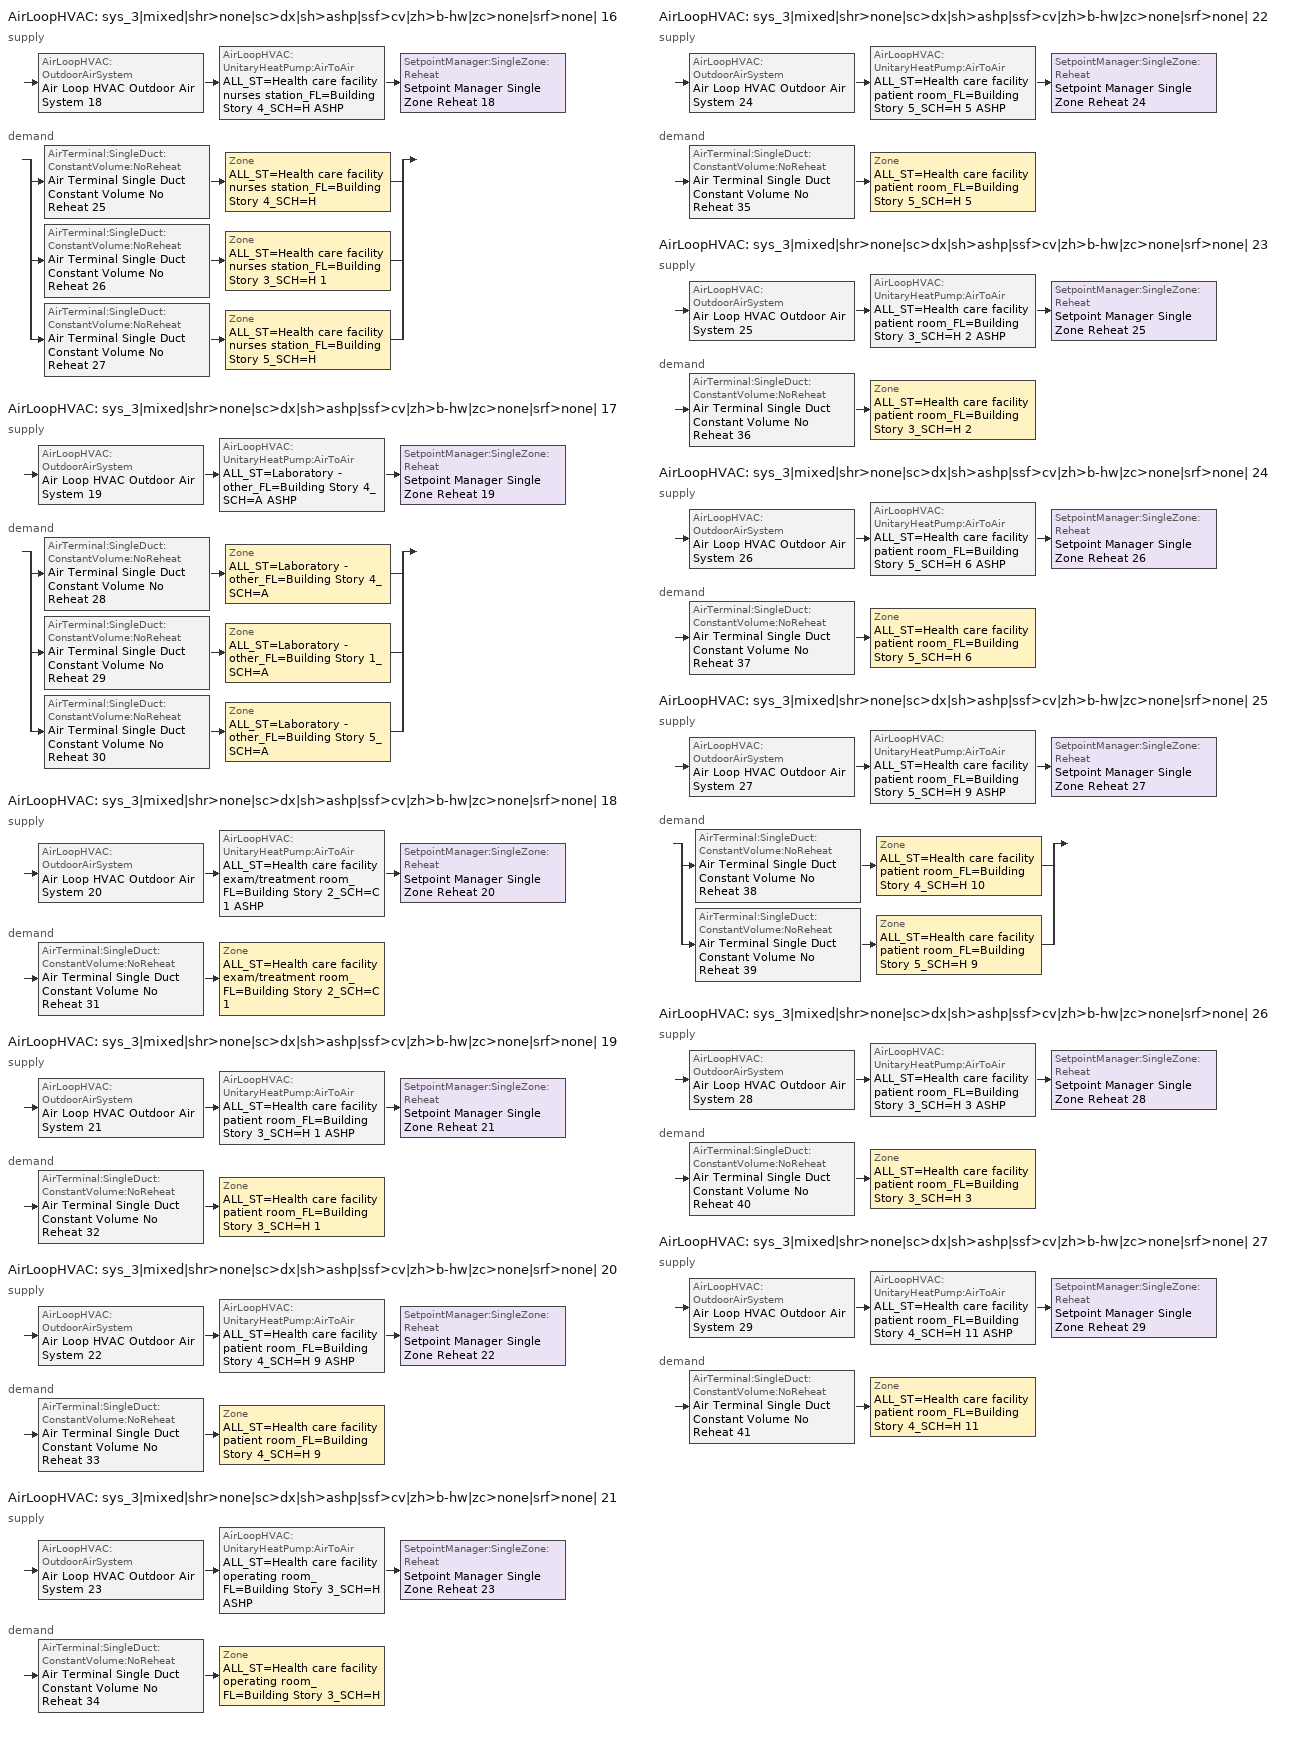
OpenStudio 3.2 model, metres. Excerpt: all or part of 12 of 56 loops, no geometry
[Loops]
AirLoopHVAC 'sys_3|mixed|shr>none|sc>dx|sh>ashp|ssf>cv|zh>b-hw|zc>none|srf>none| 16'
 supply: AirLoopHVAC:OutdoorAirSystem 'Air Loop HVAC Outdoor Air System 18' > AirLoopHVAC:UnitaryHeatPump:AirToAir 'ALL_ST=Health care facility nurses station_FL=Building Story 4_SCH=H ASHP' > SetpointManager:SingleZone:Reheat 'Setpoint Manager Single Zone Reheat 18'
 demand: split
  | AirTerminal:SingleDuct:ConstantVolume:NoReheat 'Air Terminal Single Duct Constant Volume No Reheat 25' > Zone 'ALL_ST=Health care facility nurses station_FL=Building Story 4_SCH=H'
  | AirTerminal:SingleDuct:ConstantVolume:NoReheat 'Air Terminal Single Duct Constant Volume No Reheat 26' > Zone 'ALL_ST=Health care facility nurses station_FL=Building Story 3_SCH=H 1'
  | AirTerminal:SingleDuct:ConstantVolume:NoReheat 'Air Terminal Single Duct Constant Volume No Reheat 27' > Zone 'ALL_ST=Health care facility nurses station_FL=Building Story 5_SCH=H'
AirLoopHVAC 'sys_3|mixed|shr>none|sc>dx|sh>ashp|ssf>cv|zh>b-hw|zc>none|srf>none| 17'
 supply: AirLoopHVAC:OutdoorAirSystem 'Air Loop HVAC Outdoor Air System 19' > AirLoopHVAC:UnitaryHeatPump:AirToAir 'ALL_ST=Laboratory - other_FL=Building Story 4_SCH=A ASHP' > SetpointManager:SingleZone:Reheat 'Setpoint Manager Single Zone Reheat 19'
 demand: split
  | AirTerminal:SingleDuct:ConstantVolume:NoReheat 'Air Terminal Single Duct Constant Volume No Reheat 28' > Zone 'ALL_ST=Laboratory - other_FL=Building Story 4_SCH=A'
  | AirTerminal:SingleDuct:ConstantVolume:NoReheat 'Air Terminal Single Duct Constant Volume No Reheat 29' > Zone 'ALL_ST=Laboratory - other_FL=Building Story 1_SCH=A'
  | AirTerminal:SingleDuct:ConstantVolume:NoReheat 'Air Terminal Single Duct Constant Volume No Reheat 30' > Zone 'ALL_ST=Laboratory - other_FL=Building Story 5_SCH=A'
AirLoopHVAC 'sys_3|mixed|shr>none|sc>dx|sh>ashp|ssf>cv|zh>b-hw|zc>none|srf>none| 18'
 supply: AirLoopHVAC:OutdoorAirSystem 'Air Loop HVAC Outdoor Air System 20' > AirLoopHVAC:UnitaryHeatPump:AirToAir 'ALL_ST=Health care facility exam/treatment room_FL=Building Story 2_SCH=C 1 ASHP' > SetpointManager:SingleZone:Reheat 'Setpoint Manager Single Zone Reheat 20'
 demand: AirTerminal:SingleDuct:ConstantVolume:NoReheat 'Air Terminal Single Duct Constant Volume No Reheat 31' > Zone 'ALL_ST=Health care facility exam/treatment room_FL=Building Story 2_SCH=C 1'
AirLoopHVAC 'sys_3|mixed|shr>none|sc>dx|sh>ashp|ssf>cv|zh>b-hw|zc>none|srf>none| 19'
 supply: AirLoopHVAC:OutdoorAirSystem 'Air Loop HVAC Outdoor Air System 21' > AirLoopHVAC:UnitaryHeatPump:AirToAir 'ALL_ST=Health care facility patient room_FL=Building Story 3_SCH=H 1 ASHP' > SetpointManager:SingleZone:Reheat 'Setpoint Manager Single Zone Reheat 21'
 demand: AirTerminal:SingleDuct:ConstantVolume:NoReheat 'Air Terminal Single Duct Constant Volume No Reheat 32' > Zone 'ALL_ST=Health care facility patient room_FL=Building Story 3_SCH=H 1'
AirLoopHVAC 'sys_3|mixed|shr>none|sc>dx|sh>ashp|ssf>cv|zh>b-hw|zc>none|srf>none| 20'
 supply: AirLoopHVAC:OutdoorAirSystem 'Air Loop HVAC Outdoor Air System 22' > AirLoopHVAC:UnitaryHeatPump:AirToAir 'ALL_ST=Health care facility patient room_FL=Building Story 4_SCH=H 9 ASHP' > SetpointManager:SingleZone:Reheat 'Setpoint Manager Single Zone Reheat 22'
 demand: AirTerminal:SingleDuct:ConstantVolume:NoReheat 'Air Terminal Single Duct Constant Volume No Reheat 33' > Zone 'ALL_ST=Health care facility patient room_FL=Building Story 4_SCH=H 9'
AirLoopHVAC 'sys_3|mixed|shr>none|sc>dx|sh>ashp|ssf>cv|zh>b-hw|zc>none|srf>none| 21'
 supply: AirLoopHVAC:OutdoorAirSystem 'Air Loop HVAC Outdoor Air System 23' > AirLoopHVAC:UnitaryHeatPump:AirToAir 'ALL_ST=Health care facility operating room_FL=Building Story 3_SCH=H ASHP' > SetpointManager:SingleZone:Reheat 'Setpoint Manager Single Zone Reheat 23'
 demand: AirTerminal:SingleDuct:ConstantVolume:NoReheat 'Air Terminal Single Duct Constant Volume No Reheat 34' > Zone 'ALL_ST=Health care facility operating room_FL=Building Story 3_SCH=H'
AirLoopHVAC 'sys_3|mixed|shr>none|sc>dx|sh>ashp|ssf>cv|zh>b-hw|zc>none|srf>none| 22'
 supply: AirLoopHVAC:OutdoorAirSystem 'Air Loop HVAC Outdoor Air System 24' > AirLoopHVAC:UnitaryHeatPump:AirToAir 'ALL_ST=Health care facility patient room_FL=Building Story 5_SCH=H 5 ASHP' > SetpointManager:SingleZone:Reheat 'Setpoint Manager Single Zone Reheat 24'
 demand: AirTerminal:SingleDuct:ConstantVolume:NoReheat 'Air Terminal Single Duct Constant Volume No Reheat 35' > Zone 'ALL_ST=Health care facility patient room_FL=Building Story 5_SCH=H 5'
AirLoopHVAC 'sys_3|mixed|shr>none|sc>dx|sh>ashp|ssf>cv|zh>b-hw|zc>none|srf>none| 23'
 supply: AirLoopHVAC:OutdoorAirSystem 'Air Loop HVAC Outdoor Air System 25' > AirLoopHVAC:UnitaryHeatPump:AirToAir 'ALL_ST=Health care facility patient room_FL=Building Story 3_SCH=H 2 ASHP' > SetpointManager:SingleZone:Reheat 'Setpoint Manager Single Zone Reheat 25'
 demand: AirTerminal:SingleDuct:ConstantVolume:NoReheat 'Air Terminal Single Duct Constant Volume No Reheat 36' > Zone 'ALL_ST=Health care facility patient room_FL=Building Story 3_SCH=H 2'
AirLoopHVAC 'sys_3|mixed|shr>none|sc>dx|sh>ashp|ssf>cv|zh>b-hw|zc>none|srf>none| 24'
 supply: AirLoopHVAC:OutdoorAirSystem 'Air Loop HVAC Outdoor Air System 26' > AirLoopHVAC:UnitaryHeatPump:AirToAir 'ALL_ST=Health care facility patient room_FL=Building Story 5_SCH=H 6 ASHP' > SetpointManager:SingleZone:Reheat 'Setpoint Manager Single Zone Reheat 26'
 demand: AirTerminal:SingleDuct:ConstantVolume:NoReheat 'Air Terminal Single Duct Constant Volume No Reheat 37' > Zone 'ALL_ST=Health care facility patient room_FL=Building Story 5_SCH=H 6'
AirLoopHVAC 'sys_3|mixed|shr>none|sc>dx|sh>ashp|ssf>cv|zh>b-hw|zc>none|srf>none| 25'
 supply: AirLoopHVAC:OutdoorAirSystem 'Air Loop HVAC Outdoor Air System 27' > AirLoopHVAC:UnitaryHeatPump:AirToAir 'ALL_ST=Health care facility patient room_FL=Building Story 5_SCH=H 9 ASHP' > SetpointManager:SingleZone:Reheat 'Setpoint Manager Single Zone Reheat 27'
 demand: split
  | AirTerminal:SingleDuct:ConstantVolume:NoReheat 'Air Terminal Single Duct Constant Volume No Reheat 38' > Zone 'ALL_ST=Health care facility patient room_FL=Building Story 4_SCH=H 10'
  | AirTerminal:SingleDuct:ConstantVolume:NoReheat 'Air Terminal Single Duct Constant Volume No Reheat 39' > Zone 'ALL_ST=Health care facility patient room_FL=Building Story 5_SCH=H 9'
AirLoopHVAC 'sys_3|mixed|shr>none|sc>dx|sh>ashp|ssf>cv|zh>b-hw|zc>none|srf>none| 26'
 supply: AirLoopHVAC:OutdoorAirSystem 'Air Loop HVAC Outdoor Air System 28' > AirLoopHVAC:UnitaryHeatPump:AirToAir 'ALL_ST=Health care facility patient room_FL=Building Story 3_SCH=H 3 ASHP' > SetpointManager:SingleZone:Reheat 'Setpoint Manager Single Zone Reheat 28'
 demand: AirTerminal:SingleDuct:ConstantVolume:NoReheat 'Air Terminal Single Duct Constant Volume No Reheat 40' > Zone 'ALL_ST=Health care facility patient room_FL=Building Story 3_SCH=H 3'
AirLoopHVAC 'sys_3|mixed|shr>none|sc>dx|sh>ashp|ssf>cv|zh>b-hw|zc>none|srf>none| 27'
 supply: AirLoopHVAC:OutdoorAirSystem 'Air Loop HVAC Outdoor Air System 29' > AirLoopHVAC:UnitaryHeatPump:AirToAir 'ALL_ST=Health care facility patient room_FL=Building Story 4_SCH=H 11 ASHP' > SetpointManager:SingleZone:Reheat 'Setpoint Manager Single Zone Reheat 29'
 demand: AirTerminal:SingleDuct:ConstantVolume:NoReheat 'Air Terminal Single Duct Constant Volume No Reheat 41' > Zone 'ALL_ST=Health care facility patient room_FL=Building Story 4_SCH=H 11'
[Sizing:Zone] Zone Cooling Design Supply Air Temperature Input Method=TemperatureDifference; Zone Cooling Design Supply Air Temperature {C}=14; Zone Cooling Design Supply Air Temperature Difference {deltaC}=11; Zone Heating Design Supply Air Temperature Input Method=TemperatureDifference; Zone Heating Design Supply Air Temperature {C}=40; Zone Heating Design Supply Air Temperature Difference {deltaC}=21; Zone Cooling Design Supply Air Humidity Ratio {kg-H2O/kg-air}=0.0085; Zone Heating Design Supply Air Humidity Ratio {kg-H2O/kg-air}=0.008; Zone Heating Sizing Factor=1.3; Zone Cooling Sizing Factor=1; Cooling Design Air Flow Method=DesignDay; Heating Design Air Flow Method=DesignDay; Account for Dedicated Outdoor Air System=No; Dedicated Outdoor Air System Control Strategy=NeutralSupplyAir; Dedicated Outdoor Air Low Setpoint Temperature for Design {C}=autosize; Dedicated Outdoor Air High Setpoint Temperature for Design {C}=autosize
ALL_ST=Health care facility nurses station_FL=Building Story 4_SCH=H; ALL_ST=Laboratory - other_FL=Building Story 4_SCH=A; ALL_ST=Health care facility exam/treatment room_FL=Building Story 2_SCH=C 1; ALL_ST=Health care facility patient room_FL=Building Story 3_SCH=H 1; ALL_ST=Health care facility patient room_FL=Building Story 4_SCH=H 9; ALL_ST=Health care facility operating room_FL=Building Story 3_SCH=H; ALL_ST=Health care facility patient room_FL=Building Story 5_SCH=H 5; ALL_ST=Health care facility patient room_FL=Building Story 3_SCH=H 2; ALL_ST=Health care facility patient room_FL=Building Story 5_SCH=H 6; ALL_ST=Health care facility patient room_FL=Building Story 4_SCH=H 10; ALL_ST=Health care facility patient room_FL=Building Story 3_SCH=H 3; ALL_ST=Health care facility patient room_FL=Building Story 4_SCH=H 11; ALL_ST=Laboratory - other_FL=Building Story 1_SCH=A; ALL_ST=Laboratory - other_FL=Building Story 5_SCH=A; ALL_ST=Health care facility nurses station_FL=Building Story 3_SCH=H 1; ALL_ST=Health care facility nurses station_FL=Building Story 5_SCH=H; ALL_ST=Health care facility patient room_FL=Building Story 5_SCH=H 9
[Zone equipment]
ALL_ST=Health care facility nurses station_FL=Building Story 4_SCH=H: Zone HVAC Baseboard Convective Water 25, Air Terminal Single Duct Constant Volume No Reheat 25
ALL_ST=Laboratory - other_FL=Building Story 4_SCH=A: Zone HVAC Baseboard Convective Water 28, Air Terminal Single Duct Constant Volume No Reheat 28
ALL_ST=Health care facility exam/treatment room_FL=Building Story 2_SCH=C 1: Zone HVAC Baseboard Convective Water 31, Air Terminal Single Duct Constant Volume No Reheat 31
ALL_ST=Health care facility patient room_FL=Building Story 3_SCH=H 1: Zone HVAC Baseboard Convective Water 32, Air Terminal Single Duct Constant Volume No Reheat 32
ALL_ST=Health care facility patient room_FL=Building Story 4_SCH=H 9: Zone HVAC Baseboard Convective Water 33, Air Terminal Single Duct Constant Volume No Reheat 33
ALL_ST=Health care facility operating room_FL=Building Story 3_SCH=H: Zone HVAC Baseboard Convective Water 34, Air Terminal Single Duct Constant Volume No Reheat 34
ALL_ST=Health care facility patient room_FL=Building Story 5_SCH=H 5: Zone HVAC Baseboard Convective Water 35, Air Terminal Single Duct Constant Volume No Reheat 35
ALL_ST=Health care facility patient room_FL=Building Story 3_SCH=H 2: Zone HVAC Baseboard Convective Water 36, Air Terminal Single Duct Constant Volume No Reheat 36
ALL_ST=Health care facility patient room_FL=Building Story 5_SCH=H 6: Zone HVAC Baseboard Convective Water 37, Air Terminal Single Duct Constant Volume No Reheat 37
ALL_ST=Health care facility patient room_FL=Building Story 4_SCH=H 10: Zone HVAC Baseboard Convective Water 38, Air Terminal Single Duct Constant Volume No Reheat 38
ALL_ST=Health care facility patient room_FL=Building Story 3_SCH=H 3: Zone HVAC Baseboard Convective Water 40, Air Terminal Single Duct Constant Volume No Reheat 40
ALL_ST=Health care facility patient room_FL=Building Story 4_SCH=H 11: Zone HVAC Baseboard Convective Water 41, Air Terminal Single Duct Constant Volume No Reheat 41
ALL_ST=Laboratory - other_FL=Building Story 1_SCH=A: Zone HVAC Baseboard Convective Water 29, Air Terminal Single Duct Constant Volume No Reheat 29
ALL_ST=Laboratory - other_FL=Building Story 5_SCH=A: Zone HVAC Baseboard Convective Water 30, Air Terminal Single Duct Constant Volume No Reheat 30
ALL_ST=Health care facility nurses station_FL=Building Story 3_SCH=H 1: Zone HVAC Baseboard Convective Water 26, Air Terminal Single Duct Constant Volume No Reheat 26
ALL_ST=Health care facility nurses station_FL=Building Story 5_SCH=H: Zone HVAC Baseboard Convective Water 27, Air Terminal Single Duct Constant Volume No Reheat 27
ALL_ST=Health care facility patient room_FL=Building Story 5_SCH=H 9: Zone HVAC Baseboard Convective Water 39, Air Terminal Single Duct Constant Volume No Reheat 39
[AirLoopHVAC] Design Supply Air Flow Rate {m3/s}=autosize; Design Return Air Flow Fraction of Supply Air Flow=1
Name | Availability Schedule
sys_3|mixed|shr>none|sc>dx|sh>ashp|ssf>cv|zh>b-hw|zc>none|srf>none| 16 | sys_3|mixed|shr>none|sc>dx|sh>ashp|ssf>cv|zh>b-hw|zc>none|srf>none| 16 Occ Sch
sys_3|mixed|shr>none|sc>dx|sh>ashp|ssf>cv|zh>b-hw|zc>none|srf>none| 17 | sys_3|mixed|shr>none|sc>dx|sh>ashp|ssf>cv|zh>b-hw|zc>none|srf>none| 17 Occ Sch
sys_3|mixed|shr>none|sc>dx|sh>ashp|ssf>cv|zh>b-hw|zc>none|srf>none| 18 | sys_3|mixed|shr>none|sc>dx|sh>ashp|ssf>cv|zh>b-hw|zc>none|srf>none| 18 Occ Sch
sys_3|mixed|shr>none|sc>dx|sh>ashp|ssf>cv|zh>b-hw|zc>none|srf>none| 19 | sys_3|mixed|shr>none|sc>dx|sh>ashp|ssf>cv|zh>b-hw|zc>none|srf>none| 19 Occ Sch
sys_3|mixed|shr>none|sc>dx|sh>ashp|ssf>cv|zh>b-hw|zc>none|srf>none| 20 | sys_3|mixed|shr>none|sc>dx|sh>ashp|ssf>cv|zh>b-hw|zc>none|srf>none| 20 Occ Sch
sys_3|mixed|shr>none|sc>dx|sh>ashp|ssf>cv|zh>b-hw|zc>none|srf>none| 21 | sys_3|mixed|shr>none|sc>dx|sh>ashp|ssf>cv|zh>b-hw|zc>none|srf>none| 21 Occ Sch
sys_3|mixed|shr>none|sc>dx|sh>ashp|ssf>cv|zh>b-hw|zc>none|srf>none| 22 | sys_3|mixed|shr>none|sc>dx|sh>ashp|ssf>cv|zh>b-hw|zc>none|srf>none| 22 Occ Sch
sys_3|mixed|shr>none|sc>dx|sh>ashp|ssf>cv|zh>b-hw|zc>none|srf>none| 23 | sys_3|mixed|shr>none|sc>dx|sh>ashp|ssf>cv|zh>b-hw|zc>none|srf>none| 23 Occ Sch
sys_3|mixed|shr>none|sc>dx|sh>ashp|ssf>cv|zh>b-hw|zc>none|srf>none| 24 | sys_3|mixed|shr>none|sc>dx|sh>ashp|ssf>cv|zh>b-hw|zc>none|srf>none| 24 Occ Sch
sys_3|mixed|shr>none|sc>dx|sh>ashp|ssf>cv|zh>b-hw|zc>none|srf>none| 25 | sys_3|mixed|shr>none|sc>dx|sh>ashp|ssf>cv|zh>b-hw|zc>none|srf>none| 25 Occ Sch
sys_3|mixed|shr>none|sc>dx|sh>ashp|ssf>cv|zh>b-hw|zc>none|srf>none| 26 | sys_3|mixed|shr>none|sc>dx|sh>ashp|ssf>cv|zh>b-hw|zc>none|srf>none| 26 Occ Sch
sys_3|mixed|shr>none|sc>dx|sh>ashp|ssf>cv|zh>b-hw|zc>none|srf>none| 27 | sys_3|mixed|shr>none|sc>dx|sh>ashp|ssf>cv|zh>b-hw|zc>none|srf>none| 27 Occ Sch
[Sizing:System] Type of Load to Size On=Sensible; Design Outdoor Air Flow Rate {m3/s}=Autosize; Central Heating Maximum System Air Flow Ratio=1; Preheat Design Temperature {C}=7; Preheat Design Humidity Ratio {kg-H2O/kg-Air}=0.008; Precool Design Temperature {C}=13; Precool Design Humidity Ratio {kg-H2O/kg-Air}=0.008; Central Cooling Design Supply Air Temperature {C}=13; Central Heating Design Supply Air Temperature {C}=43; Sizing Option=NonCoincident; 100% Outdoor Air in Cooling=No; 100% Outdoor Air in Heating=No; Central Cooling Design Supply Air Humidity Ratio {kg-H2O/kg-Air}=0.0085; Central Heating Design Supply Air Humidity Ratio {kg-H2O/kg-Air}=0.008; Cooling Design Air Flow Method=DesignDay; Cooling Design Air Flow Rate {m3/s}=0; Heating Design Air Flow Method=DesignDay; Heating Design Air Flow Rate {m3/s}=0; System Outdoor Air Method=ZoneSum; Zone Maximum Outdoor Air Fraction=1; Cooling Supply Air Flow Rate Per Floor Area {m3/s-m2}=0.00996765; Cooling Fraction of Autosized Cooling Supply Air Flow Rate=1; Cooling Supply Air Flow Rate Per Unit Cooling Capacity {m3/s-W}=3.94755e-05; Heating Supply Air Flow Rate Per Floor Area {m3/s-m2}=0.00996765; Heating Fraction of Autosized Heating Supply Air Flow Rate=1; Heating Fraction of Autosized Cooling Supply Air Flow Rate=1; Heating Supply Air Flow Rate Per Unit Heating Capacity {m3/s-W}=3.15882e-05; Cooling Design Capacity Method=CoolingDesignCapacity; Cooling Design Capacity {W}=autosize; Cooling Design Capacity Per Floor Area {W/m2}=234.7; Fraction of Autosized Cooling Design Capacity=1; Heating Design Capacity Method=HeatingDesignCapacity; Heating Design Capacity {W}=autosize; Heating Design Capacity Per Floor Area {W/m2}=157; Fraction of Autosized Heating Design Capacity=1; Central Cooling Capacity Control Method=OnOff
sys_3|mixed|shr>none|sc>dx|sh>ashp|ssf>cv|zh>b-hw|zc>none|srf>none| 16; sys_3|mixed|shr>none|sc>dx|sh>ashp|ssf>cv|zh>b-hw|zc>none|srf>none| 17; sys_3|mixed|shr>none|sc>dx|sh>ashp|ssf>cv|zh>b-hw|zc>none|srf>none| 18; sys_3|mixed|shr>none|sc>dx|sh>ashp|ssf>cv|zh>b-hw|zc>none|srf>none| 19; sys_3|mixed|shr>none|sc>dx|sh>ashp|ssf>cv|zh>b-hw|zc>none|srf>none| 20; sys_3|mixed|shr>none|sc>dx|sh>ashp|ssf>cv|zh>b-hw|zc>none|srf>none| 21; sys_3|mixed|shr>none|sc>dx|sh>ashp|ssf>cv|zh>b-hw|zc>none|srf>none| 22; sys_3|mixed|shr>none|sc>dx|sh>ashp|ssf>cv|zh>b-hw|zc>none|srf>none| 23; sys_3|mixed|shr>none|sc>dx|sh>ashp|ssf>cv|zh>b-hw|zc>none|srf>none| 24; sys_3|mixed|shr>none|sc>dx|sh>ashp|ssf>cv|zh>b-hw|zc>none|srf>none| 25; sys_3|mixed|shr>none|sc>dx|sh>ashp|ssf>cv|zh>b-hw|zc>none|srf>none| 26; sys_3|mixed|shr>none|sc>dx|sh>ashp|ssf>cv|zh>b-hw|zc>none|srf>none| 27
[Fan:OnOff] Availability Schedule=Always On Discrete; Fan Total Efficiency=0.39975; Maximum Flow Rate {m3/s}=autosize; Motor Efficiency=0.615; Motor In Airstream Fraction=1
Name | Pressure Rise {Pa} | Fan Power Ratio Function of Speed Ratio Curve | Fan Efficiency Ratio Function of Speed Ratio Curve
Fan On Off 18 | 1018.77 | Fan On Off Power Curve 17 | Fan On Off Efficiency Curve 17
Fan On Off 19 | 1018.77 | Fan On Off Power Curve 18 | Fan On Off Efficiency Curve 18
Fan On Off 20 | 622.722 | Fan On Off Power Curve 19 | Fan On Off Efficiency Curve 19
Fan On Off 21 | 622.722 | Fan On Off Power Curve 20 | Fan On Off Efficiency Curve 20
Fan On Off 22 | 622.722 | Fan On Off Power Curve 21 | Fan On Off Efficiency Curve 21
Fan On Off 23 | 622.722 | Fan On Off Power Curve 22 | Fan On Off Efficiency Curve 22
Fan On Off 24 | 622.722 | Fan On Off Power Curve 23 | Fan On Off Efficiency Curve 23
Fan On Off 25 | 622.722 | Fan On Off Power Curve 24 | Fan On Off Efficiency Curve 24
Fan On Off 26 | 622.722 | Fan On Off Power Curve 25 | Fan On Off Efficiency Curve 25
Fan On Off 27 | 622.722 | Fan On Off Power Curve 26 | Fan On Off Efficiency Curve 26
Fan On Off 28 | 622.722 | Fan On Off Power Curve 27 | Fan On Off Efficiency Curve 27
Fan On Off 29 | 622.722 | Fan On Off Power Curve 28 | Fan On Off Efficiency Curve 28
[Coil:Cooling:DX:SingleSpeed] Availability Schedule=Always On Discrete; Rated Total Cooling Capacity {W}=autosize; Rated Sensible Heat Ratio=autosize; Rated Air Flow Rate {m3/s}=autosize; Rated Evaporator Fan Power Per Volume Flow Rate {W/(m3/s)}=773.3; Total Cooling Capacity Function of Temperature Curve=DXCOOL-NECB2011-REF-CAPFT; Total Cooling Capacity Function of Flow Fraction Curve=DXCOOL-NECB2011-REF-CAPFFLOW; Energy Input Ratio Function of Temperature Curve=DXCOOL-NECB2011-REF-COOLEIRFT; Energy Input Ratio Function of Flow Fraction Curve=DXCOOL-NECB2011-REF-COOLEIRFFLOW; Part Load Fraction Correlation Curve=DXCOOL-NECB2011-REF-COOLPLFFPLR; Minimum Outdoor Dry-Bulb Temperature for Compressor Operation {C}=-25; Condenser Type=AirCooled; Evaporative Condenser Effectiveness=0; Evaporative Condenser Air Flow Rate {m3/s}=Autosize; Evaporative Condenser Pump Rated Power Consumption {W}=Autosize; Crankcase Heater Capacity {W}=0; Maximum Outdoor Dry-Bulb Temperature for Crankcase Heater Operation {C}=0; Basin Heater Capacity {W/K}=0; Basin Heater Setpoint Temperature {C}=10
Name | Rated COP {W/W}
CoilCoolingDXSingleSpeed_dx 17 641kBtu/hr 9.3EER; CoilCoolingDXSingleSpeed_dx 18 735kBtu/hr 9.3EER | 3.23281
CoilCoolingDXSingleSpeed_dx 19 16kBtu/hr 10.0EER; CoilCoolingDXSingleSpeed_dx 20 12kBtu/hr 10.0EER; CoilCoolingDXSingleSpeed_dx 21 16kBtu/hr 10.0EER; CoilCoolingDXSingleSpeed_dx 22 21kBtu/hr 10.0EER; CoilCoolingDXSingleSpeed_dx 23 31kBtu/hr 10.0EER; CoilCoolingDXSingleSpeed_dx 24 11kBtu/hr 10.0EER; CoilCoolingDXSingleSpeed_dx 25 15kBtu/hr 10.0EER; CoilCoolingDXSingleSpeed_dx 26 24kBtu/hr 10.0EER; CoilCoolingDXSingleSpeed_dx 27 13kBtu/hr 10.0EER; CoilCoolingDXSingleSpeed_dx 28 10kBtu/hr 10.0EER | 3.46588
[Coil:Heating:DX:SingleSpeed] Availability Schedule=Always On Discrete; Rated Air Flow Rate {m3/s}=Autosize; Rated Supply Fan Power Per Volume Flow Rate {W/(m3/s)}=773.3; Total Heating Capacity Function of Temperature Curve=DXHEAT-NECB2011-REF-CAPFT; Total Heating Capacity Function of Flow Fraction Curve=DXHEAT-NECB2011-REF-CAPFFLOW; Energy Input Ratio Function of Temperature Curve=DXHEAT-NECB2011-REF-EIRFT; Energy Input Ratio Function of Flow Fraction Curve=DXHEAT-NECB2011-REF-EIRFFLOW; Part Load Fraction Correlation Curve=DXHEAT-NECB2011-REF-PLFFPLR; Minimum Outdoor Dry-Bulb Temperature for Compressor Operation {C}=-10; Defrost Strategy=Resistive; Defrost Control=Timed; Defrost Time Period Fraction=0.166667; Resistive Defrost Heater Capacity {W}=2000
Name | Rated Total Heating Capacity {W} | Rated COP {W/W}
CoilHeatingDXSingleSpeed_dx 17 464 Clg kBtu/hr 3.2COPH | 135986 | 3.61815
CoilHeatingDXSingleSpeed_dx 18 532 Clg kBtu/hr 3.2COPH | 156027 | 3.65054
CoilHeatingDXSingleSpeed_dx 19 12 Clg kBtu/hr 3.1COPH | 3393.19 | 3.29751
CoilHeatingDXSingleSpeed_dx 20 9 Clg kBtu/hr 3.1COPH | 2517.9 | 3.29614
CoilHeatingDXSingleSpeed_dx 21 11 Clg kBtu/hr 3.1COPH | 3295.61 | 3.29736
CoilHeatingDXSingleSpeed_dx 22 15 Clg kBtu/hr 3.1COPH | 4449.91 | 3.29917
CoilHeatingDXSingleSpeed_dx 23 22 Clg kBtu/hr 3.1COPH | 6577.21 | 3.3025
CoilHeatingDXSingleSpeed_dx 24 8 Clg kBtu/hr 3.1COPH | 2420.78 | 3.29599
CoilHeatingDXSingleSpeed_dx 25 11 Clg kBtu/hr 3.1COPH | 3250.34 | 3.29729
CoilHeatingDXSingleSpeed_dx 26 18 Clg kBtu/hr 3.1COPH | 5166.95 | 3.30029
CoilHeatingDXSingleSpeed_dx 27 9 Clg kBtu/hr 3.1COPH | 2710.45 | 3.29644
CoilHeatingDXSingleSpeed_dx 28 7 Clg kBtu/hr 3.1COPH | 2158.2 | 3.29558
[Controller:OutdoorAir] Minimum Outdoor Air Flow Rate {m3/s}=autosize; Maximum Outdoor Air Flow Rate {m3/s}=Autosize; Economizer Control Action Type=ModulateFlow; Lockout Type=NoLockout; Minimum Limit Type=FixedMinimum; High Humidity Control=No; Heat Recovery Bypass Control Type=BypassWhenWithinEconomizerLimits
Name | Economizer Control Type | Minimum Outdoor Air Schedule | Controller Mechanical Ventilation | Economizer Maximum Limit Dry-Bulb Temperature {C} | Economizer Maximum Limit Enthalpy {J/kg} | Economizer Minimum Limit Dry-Bulb Temperature {C}
Controller Outdoor Air 18 | DifferentialEnthalpy | sys_3|mixed|shr>none|sc>dx|sh>ashp|ssf>cv|zh>b-hw|zc>none|srf>none| 16 Occ Sch | Controller Mechanical Ventilation 18
Controller Outdoor Air 19 | DifferentialEnthalpy | sys_3|mixed|shr>none|sc>dx|sh>ashp|ssf>cv|zh>b-hw|zc>none|srf>none| 17 Occ Sch | Controller Mechanical Ventilation 19
Controller Outdoor Air 20 | NoEconomizer | sys_3|mixed|shr>none|sc>dx|sh>ashp|ssf>cv|zh>b-hw|zc>none|srf>none| 18 Occ Sch | Controller Mechanical Ventilation 20 | 28 | 64000 | -100
Controller Outdoor Air 21 | NoEconomizer | sys_3|mixed|shr>none|sc>dx|sh>ashp|ssf>cv|zh>b-hw|zc>none|srf>none| 19 Occ Sch | Controller Mechanical Ventilation 21 | 28 | 64000 | -100
Controller Outdoor Air 22 | NoEconomizer | sys_3|mixed|shr>none|sc>dx|sh>ashp|ssf>cv|zh>b-hw|zc>none|srf>none| 20 Occ Sch | Controller Mechanical Ventilation 22 | 28 | 64000 | -100
Controller Outdoor Air 23 | NoEconomizer | sys_3|mixed|shr>none|sc>dx|sh>ashp|ssf>cv|zh>b-hw|zc>none|srf>none| 21 Occ Sch | Controller Mechanical Ventilation 23 | 28 | 64000 | -100
Controller Outdoor Air 24 | NoEconomizer | sys_3|mixed|shr>none|sc>dx|sh>ashp|ssf>cv|zh>b-hw|zc>none|srf>none| 22 Occ Sch | Controller Mechanical Ventilation 24 | 28 | 64000 | -100
Controller Outdoor Air 25 | NoEconomizer | sys_3|mixed|shr>none|sc>dx|sh>ashp|ssf>cv|zh>b-hw|zc>none|srf>none| 23 Occ Sch | Controller Mechanical Ventilation 25 | 28 | 64000 | -100
Controller Outdoor Air 26 | NoEconomizer | sys_3|mixed|shr>none|sc>dx|sh>ashp|ssf>cv|zh>b-hw|zc>none|srf>none| 24 Occ Sch | Controller Mechanical Ventilation 26 | 28 | 64000 | -100
Controller Outdoor Air 27 | NoEconomizer | sys_3|mixed|shr>none|sc>dx|sh>ashp|ssf>cv|zh>b-hw|zc>none|srf>none| 25 Occ Sch | Controller Mechanical Ventilation 27 | 28 | 64000 | -100
Controller Outdoor Air 28 | NoEconomizer | sys_3|mixed|shr>none|sc>dx|sh>ashp|ssf>cv|zh>b-hw|zc>none|srf>none| 26 Occ Sch | Controller Mechanical Ventilation 28 | 28 | 64000 | -100
Controller Outdoor Air 29 | NoEconomizer | sys_3|mixed|shr>none|sc>dx|sh>ashp|ssf>cv|zh>b-hw|zc>none|srf>none| 27 Occ Sch | Controller Mechanical Ventilation 29 | 28 | 64000 | -100
[Controller:MechanicalVentilation] Availability Schedule=Always On Discrete; System Outdoor Air Method=ZoneSum
Controller Mechanical Ventilation 18; Controller Mechanical Ventilation 19; Controller Mechanical Ventilation 20; Controller Mechanical Ventilation 21; Controller Mechanical Ventilation 22; Controller Mechanical Ventilation 23; Controller Mechanical Ventilation 24; Controller Mechanical Ventilation 25; Controller Mechanical Ventilation 26; Controller Mechanical Ventilation 27; Controller Mechanical Ventilation 28; Controller Mechanical Ventilation 29
[AirLoopHVAC:OutdoorAirSystem]
Name | Controller
Air Loop HVAC Outdoor Air System 18 | Controller Outdoor Air 18
Air Loop HVAC Outdoor Air System 19 | Controller Outdoor Air 19
Air Loop HVAC Outdoor Air System 20 | Controller Outdoor Air 20
Air Loop HVAC Outdoor Air System 21 | Controller Outdoor Air 21
Air Loop HVAC Outdoor Air System 22 | Controller Outdoor Air 22
Air Loop HVAC Outdoor Air System 23 | Controller Outdoor Air 23
Air Loop HVAC Outdoor Air System 24 | Controller Outdoor Air 24
Air Loop HVAC Outdoor Air System 25 | Controller Outdoor Air 25
Air Loop HVAC Outdoor Air System 26 | Controller Outdoor Air 26
Air Loop HVAC Outdoor Air System 27 | Controller Outdoor Air 27
Air Loop HVAC Outdoor Air System 28 | Controller Outdoor Air 28
Air Loop HVAC Outdoor Air System 29 | Controller Outdoor Air 29
[Coil:Heating:Gas] Availability Schedule=Always On Discrete; Nominal Capacity {W}=AutoSize; Parasitic Electric Load {W}=0; Part Load Fraction Correlation Curve=FURNACE-EFFPLR-NECB2011; Parasitic Gas Load {W}=0
Name | Gas Burner Efficiency
Coil Heating Gas 18; Coil Heating Gas 19 | 0.81
Coil Heating Gas 20; Coil Heating Gas 21; Coil Heating Gas 22; Coil Heating Gas 23; Coil Heating Gas 24; Coil Heating Gas 25; Coil Heating Gas 26; Coil Heating Gas 27; Coil Heating Gas 28; Coil Heating Gas 29 | 0.924
[AirLoopHVAC:UnitaryHeatPump:AirToAir] Availability Schedule=Always On Discrete; Supply Air Flow Rate During Cooling Operation {m3/s}=Autosize; Supply Air Flow Rate During Heating Operation {m3/s}=Autosize; Maximum Supply Air Temperature from Supplemental Heater {C}=Autosize
Name | Controlling Zone or Thermostat Location | Supply Air Fan | Heating Coil | Cooling Coil | Supplemental Heating Coil | Supply Air Fan Operating Mode Schedule
ALL_ST=Health care facility nurses station_FL=Building Story 4_SCH=H ASHP | ALL_ST=Health care facility nurses station_FL=Building Story 4_SCH=H | Fan On Off 18 | CoilHeatingDXSingleSpeed_dx 17 464 Clg kBtu/hr 3.2COPH | CoilCoolingDXSingleSpeed_dx 17 641kBtu/hr 9.3EER | Coil Heating Gas 18 | sys_3|mixed|shr>none|sc>dx|sh>ashp|ssf>cv|zh>b-hw|zc>none|srf>none| 16 Occ Sch
ALL_ST=Laboratory - other_FL=Building Story 4_SCH=A ASHP | ALL_ST=Laboratory - other_FL=Building Story 4_SCH=A | Fan On Off 19 | CoilHeatingDXSingleSpeed_dx 18 532 Clg kBtu/hr 3.2COPH | CoilCoolingDXSingleSpeed_dx 18 735kBtu/hr 9.3EER | Coil Heating Gas 19 | sys_3|mixed|shr>none|sc>dx|sh>ashp|ssf>cv|zh>b-hw|zc>none|srf>none| 17 Occ Sch
ALL_ST=Health care facility exam/treatment room_FL=Building Story 2_SCH=C 1 ASHP | ALL_ST=Health care facility exam/treatment room_FL=Building Story 2_SCH=C 1 | Fan On Off 20 | CoilHeatingDXSingleSpeed_dx 19 12 Clg kBtu/hr 3.1COPH | CoilCoolingDXSingleSpeed_dx 19 16kBtu/hr 10.0EER | Coil Heating Gas 20 | sys_3|mixed|shr>none|sc>dx|sh>ashp|ssf>cv|zh>b-hw|zc>none|srf>none| 18 Occ Sch
ALL_ST=Health care facility patient room_FL=Building Story 3_SCH=H 1 ASHP | ALL_ST=Health care facility patient room_FL=Building Story 3_SCH=H 1 | Fan On Off 21 | CoilHeatingDXSingleSpeed_dx 20 9 Clg kBtu/hr 3.1COPH | CoilCoolingDXSingleSpeed_dx 20 12kBtu/hr 10.0EER | Coil Heating Gas 21 | sys_3|mixed|shr>none|sc>dx|sh>ashp|ssf>cv|zh>b-hw|zc>none|srf>none| 19 Occ Sch
ALL_ST=Health care facility patient room_FL=Building Story 4_SCH=H 9 ASHP | ALL_ST=Health care facility patient room_FL=Building Story 4_SCH=H 9 | Fan On Off 22 | CoilHeatingDXSingleSpeed_dx 21 11 Clg kBtu/hr 3.1COPH | CoilCoolingDXSingleSpeed_dx 21 16kBtu/hr 10.0EER | Coil Heating Gas 22 | sys_3|mixed|shr>none|sc>dx|sh>ashp|ssf>cv|zh>b-hw|zc>none|srf>none| 20 Occ Sch
ALL_ST=Health care facility operating room_FL=Building Story 3_SCH=H ASHP | ALL_ST=Health care facility operating room_FL=Building Story 3_SCH=H | Fan On Off 23 | CoilHeatingDXSingleSpeed_dx 22 15 Clg kBtu/hr 3.1COPH | CoilCoolingDXSingleSpeed_dx 22 21kBtu/hr 10.0EER | Coil Heating Gas 23 | sys_3|mixed|shr>none|sc>dx|sh>ashp|ssf>cv|zh>b-hw|zc>none|srf>none| 21 Occ Sch
ALL_ST=Health care facility patient room_FL=Building Story 5_SCH=H 5 ASHP | ALL_ST=Health care facility patient room_FL=Building Story 5_SCH=H 5 | Fan On Off 24 | CoilHeatingDXSingleSpeed_dx 23 22 Clg kBtu/hr 3.1COPH | CoilCoolingDXSingleSpeed_dx 23 31kBtu/hr 10.0EER | Coil Heating Gas 24 | sys_3|mixed|shr>none|sc>dx|sh>ashp|ssf>cv|zh>b-hw|zc>none|srf>none| 22 Occ Sch
ALL_ST=Health care facility patient room_FL=Building Story 3_SCH=H 2 ASHP | ALL_ST=Health care facility patient room_FL=Building Story 3_SCH=H 2 | Fan On Off 25 | CoilHeatingDXSingleSpeed_dx 24 8 Clg kBtu/hr 3.1COPH | CoilCoolingDXSingleSpeed_dx 24 11kBtu/hr 10.0EER | Coil Heating Gas 25 | sys_3|mixed|shr>none|sc>dx|sh>ashp|ssf>cv|zh>b-hw|zc>none|srf>none| 23 Occ Sch
ALL_ST=Health care facility patient room_FL=Building Story 5_SCH=H 6 ASHP | ALL_ST=Health care facility patient room_FL=Building Story 5_SCH=H 6 | Fan On Off 26 | CoilHeatingDXSingleSpeed_dx 25 11 Clg kBtu/hr 3.1COPH | CoilCoolingDXSingleSpeed_dx 25 15kBtu/hr 10.0EER | Coil Heating Gas 26 | sys_3|mixed|shr>none|sc>dx|sh>ashp|ssf>cv|zh>b-hw|zc>none|srf>none| 24 Occ Sch
ALL_ST=Health care facility patient room_FL=Building Story 5_SCH=H 9 ASHP | ALL_ST=Health care facility patient room_FL=Building Story 5_SCH=H 9 | Fan On Off 27 | CoilHeatingDXSingleSpeed_dx 26 18 Clg kBtu/hr 3.1COPH | CoilCoolingDXSingleSpeed_dx 26 24kBtu/hr 10.0EER | Coil Heating Gas 27 | sys_3|mixed|shr>none|sc>dx|sh>ashp|ssf>cv|zh>b-hw|zc>none|srf>none| 25 Occ Sch
ALL_ST=Health care facility patient room_FL=Building Story 3_SCH=H 3 ASHP | ALL_ST=Health care facility patient room_FL=Building Story 3_SCH=H 3 | Fan On Off 28 | CoilHeatingDXSingleSpeed_dx 27 9 Clg kBtu/hr 3.1COPH | CoilCoolingDXSingleSpeed_dx 27 13kBtu/hr 10.0EER | Coil Heating Gas 28 | sys_3|mixed|shr>none|sc>dx|sh>ashp|ssf>cv|zh>b-hw|zc>none|srf>none| 26 Occ Sch
ALL_ST=Health care facility patient room_FL=Building Story 4_SCH=H 11 ASHP | ALL_ST=Health care facility patient room_FL=Building Story 4_SCH=H 11 | Fan On Off 29 | CoilHeatingDXSingleSpeed_dx 28 7 Clg kBtu/hr 3.1COPH | CoilCoolingDXSingleSpeed_dx 28 10kBtu/hr 10.0EER | Coil Heating Gas 29 | sys_3|mixed|shr>none|sc>dx|sh>ashp|ssf>cv|zh>b-hw|zc>none|srf>none| 27 Occ Sch
[SetpointManager:SingleZone:Reheat] Minimum Supply Air Temperature {C}=13; Maximum Supply Air Temperature {C}=43
Name | Control Zone
Setpoint Manager Single Zone Reheat 18 | ALL_ST=Health care facility nurses station_FL=Building Story 4_SCH=H
Setpoint Manager Single Zone Reheat 19 | ALL_ST=Laboratory - other_FL=Building Story 4_SCH=A
Setpoint Manager Single Zone Reheat 20 | ALL_ST=Health care facility exam/treatment room_FL=Building Story 2_SCH=C 1
Setpoint Manager Single Zone Reheat 21 | ALL_ST=Health care facility patient room_FL=Building Story 3_SCH=H 1
Setpoint Manager Single Zone Reheat 22 | ALL_ST=Health care facility patient room_FL=Building Story 4_SCH=H 9
Setpoint Manager Single Zone Reheat 23 | ALL_ST=Health care facility operating room_FL=Building Story 3_SCH=H
Setpoint Manager Single Zone Reheat 24 | ALL_ST=Health care facility patient room_FL=Building Story 5_SCH=H 5
Setpoint Manager Single Zone Reheat 25 | ALL_ST=Health care facility patient room_FL=Building Story 3_SCH=H 2
Setpoint Manager Single Zone Reheat 26 | ALL_ST=Health care facility patient room_FL=Building Story 5_SCH=H 6
Setpoint Manager Single Zone Reheat 27 | ALL_ST=Health care facility patient room_FL=Building Story 5_SCH=H 9
Setpoint Manager Single Zone Reheat 28 | ALL_ST=Health care facility patient room_FL=Building Story 3_SCH=H 3
Setpoint Manager Single Zone Reheat 29 | ALL_ST=Health care facility patient room_FL=Building Story 4_SCH=H 11
[AirTerminal:SingleDuct:ConstantVolume:NoReheat] Availability Schedule=Always On Discrete; Maximum Air Flow Rate {m3/s}=AutoSize
Air Terminal Single Duct Constant Volume No Reheat 25; Air Terminal Single Duct Constant Volume No Reheat 26; Air Terminal Single Duct Constant Volume No Reheat 27; Air Terminal Single Duct Constant Volume No Reheat 28; Air Terminal Single Duct Constant Volume No Reheat 29; Air Terminal Single Duct Constant Volume No Reheat 30; Air Terminal Single Duct Constant Volume No Reheat 31; Air Terminal Single Duct Constant Volume No Reheat 32; Air Terminal Single Duct Constant Volume No Reheat 33; Air Terminal Single Duct Constant Volume No Reheat 34; Air Terminal Single Duct Constant Volume No Reheat 35; Air Terminal Single Duct Constant Volume No Reheat 36; Air Terminal Single Duct Constant Volume No Reheat 37; Air Terminal Single Duct Constant Volume No Reheat 38; Air Terminal Single Duct Constant Volume No Reheat 39; Air Terminal Single Duct Constant Volume No Reheat 40; Air Terminal Single Duct Constant Volume No Reheat 41
[Schedule:Ruleset]
Name | Default Day Schedule | Summer Design Day Schedule | Winter Design Day Schedule
sys_3|mixed|shr>none|sc>dx|sh>ashp|ssf>cv|zh>b-hw|zc>none|srf>none| 16 Occ Sch | sys_3|mixed|shr>none|sc>dx|sh>ashp|ssf>cv|zh>b-hw|zc>none|srf>none| 16 Occ Sch Default | sys_3|mixed|shr>none|sc>dx|sh>ashp|ssf>cv|zh>b-hw|zc>none|srf>none| 16 Occ Sch Summer Design Day | sys_3|mixed|shr>none|sc>dx|sh>ashp|ssf>cv|zh>b-hw|zc>none|srf>none| 16 Occ Sch Winter Design Day
sys_3|mixed|shr>none|sc>dx|sh>ashp|ssf>cv|zh>b-hw|zc>none|srf>none| 17 Occ Sch | sys_3|mixed|shr>none|sc>dx|sh>ashp|ssf>cv|zh>b-hw|zc>none|srf>none| 17 Occ Sch Default | sys_3|mixed|shr>none|sc>dx|sh>ashp|ssf>cv|zh>b-hw|zc>none|srf>none| 17 Occ Sch Summer Design Day | sys_3|mixed|shr>none|sc>dx|sh>ashp|ssf>cv|zh>b-hw|zc>none|srf>none| 17 Occ Sch Winter Design Day
sys_3|mixed|shr>none|sc>dx|sh>ashp|ssf>cv|zh>b-hw|zc>none|srf>none| 18 Occ Sch | sys_3|mixed|shr>none|sc>dx|sh>ashp|ssf>cv|zh>b-hw|zc>none|srf>none| 18 Occ Sch Default | sys_3|mixed|shr>none|sc>dx|sh>ashp|ssf>cv|zh>b-hw|zc>none|srf>none| 18 Occ Sch Summer Design Day | sys_3|mixed|shr>none|sc>dx|sh>ashp|ssf>cv|zh>b-hw|zc>none|srf>none| 18 Occ Sch Winter Design Day
sys_3|mixed|shr>none|sc>dx|sh>ashp|ssf>cv|zh>b-hw|zc>none|srf>none| 19 Occ Sch | sys_3|mixed|shr>none|sc>dx|sh>ashp|ssf>cv|zh>b-hw|zc>none|srf>none| 19 Occ Sch Default | sys_3|mixed|shr>none|sc>dx|sh>ashp|ssf>cv|zh>b-hw|zc>none|srf>none| 19 Occ Sch Summer Design Day | sys_3|mixed|shr>none|sc>dx|sh>ashp|ssf>cv|zh>b-hw|zc>none|srf>none| 19 Occ Sch Winter Design Day
sys_3|mixed|shr>none|sc>dx|sh>ashp|ssf>cv|zh>b-hw|zc>none|srf>none| 20 Occ Sch | sys_3|mixed|shr>none|sc>dx|sh>ashp|ssf>cv|zh>b-hw|zc>none|srf>none| 20 Occ Sch Default | sys_3|mixed|shr>none|sc>dx|sh>ashp|ssf>cv|zh>b-hw|zc>none|srf>none| 20 Occ Sch Summer Design Day | sys_3|mixed|shr>none|sc>dx|sh>ashp|ssf>cv|zh>b-hw|zc>none|srf>none| 20 Occ Sch Winter Design Day
sys_3|mixed|shr>none|sc>dx|sh>ashp|ssf>cv|zh>b-hw|zc>none|srf>none| 21 Occ Sch | sys_3|mixed|shr>none|sc>dx|sh>ashp|ssf>cv|zh>b-hw|zc>none|srf>none| 21 Occ Sch Default | sys_3|mixed|shr>none|sc>dx|sh>ashp|ssf>cv|zh>b-hw|zc>none|srf>none| 21 Occ Sch Summer Design Day | sys_3|mixed|shr>none|sc>dx|sh>ashp|ssf>cv|zh>b-hw|zc>none|srf>none| 21 Occ Sch Winter Design Day
sys_3|mixed|shr>none|sc>dx|sh>ashp|ssf>cv|zh>b-hw|zc>none|srf>none| 22 Occ Sch | sys_3|mixed|shr>none|sc>dx|sh>ashp|ssf>cv|zh>b-hw|zc>none|srf>none| 22 Occ Sch Default | sys_3|mixed|shr>none|sc>dx|sh>ashp|ssf>cv|zh>b-hw|zc>none|srf>none| 22 Occ Sch Summer Design Day | sys_3|mixed|shr>none|sc>dx|sh>ashp|ssf>cv|zh>b-hw|zc>none|srf>none| 22 Occ Sch Winter Design Day
sys_3|mixed|shr>none|sc>dx|sh>ashp|ssf>cv|zh>b-hw|zc>none|srf>none| 23 Occ Sch | sys_3|mixed|shr>none|sc>dx|sh>ashp|ssf>cv|zh>b-hw|zc>none|srf>none| 23 Occ Sch Default | sys_3|mixed|shr>none|sc>dx|sh>ashp|ssf>cv|zh>b-hw|zc>none|srf>none| 23 Occ Sch Summer Design Day | sys_3|mixed|shr>none|sc>dx|sh>ashp|ssf>cv|zh>b-hw|zc>none|srf>none| 23 Occ Sch Winter Design Day
sys_3|mixed|shr>none|sc>dx|sh>ashp|ssf>cv|zh>b-hw|zc>none|srf>none| 24 Occ Sch | sys_3|mixed|shr>none|sc>dx|sh>ashp|ssf>cv|zh>b-hw|zc>none|srf>none| 24 Occ Sch Default | sys_3|mixed|shr>none|sc>dx|sh>ashp|ssf>cv|zh>b-hw|zc>none|srf>none| 24 Occ Sch Summer Design Day | sys_3|mixed|shr>none|sc>dx|sh>ashp|ssf>cv|zh>b-hw|zc>none|srf>none| 24 Occ Sch Winter Design Day
sys_3|mixed|shr>none|sc>dx|sh>ashp|ssf>cv|zh>b-hw|zc>none|srf>none| 25 Occ Sch | sys_3|mixed|shr>none|sc>dx|sh>ashp|ssf>cv|zh>b-hw|zc>none|srf>none| 25 Occ Sch Default | sys_3|mixed|shr>none|sc>dx|sh>ashp|ssf>cv|zh>b-hw|zc>none|srf>none| 25 Occ Sch Summer Design Day | sys_3|mixed|shr>none|sc>dx|sh>ashp|ssf>cv|zh>b-hw|zc>none|srf>none| 25 Occ Sch Winter Design Day
sys_3|mixed|shr>none|sc>dx|sh>ashp|ssf>cv|zh>b-hw|zc>none|srf>none| 26 Occ Sch | sys_3|mixed|shr>none|sc>dx|sh>ashp|ssf>cv|zh>b-hw|zc>none|srf>none| 26 Occ Sch Default | sys_3|mixed|shr>none|sc>dx|sh>ashp|ssf>cv|zh>b-hw|zc>none|srf>none| 26 Occ Sch Summer Design Day | sys_3|mixed|shr>none|sc>dx|sh>ashp|ssf>cv|zh>b-hw|zc>none|srf>none| 26 Occ Sch Winter Design Day
sys_3|mixed|shr>none|sc>dx|sh>ashp|ssf>cv|zh>b-hw|zc>none|srf>none| 27 Occ Sch | sys_3|mixed|shr>none|sc>dx|sh>ashp|ssf>cv|zh>b-hw|zc>none|srf>none| 27 Occ Sch Default | sys_3|mixed|shr>none|sc>dx|sh>ashp|ssf>cv|zh>b-hw|zc>none|srf>none| 27 Occ Sch Summer Design Day | sys_3|mixed|shr>none|sc>dx|sh>ashp|ssf>cv|zh>b-hw|zc>none|srf>none| 27 Occ Sch Winter Design Day
[Schedule:Day]
sys_3|mixed|shr>none|sc>dx|sh>ashp|ssf>cv|zh>b-hw|zc>none|srf>none| 16 Occ Sch Default; sys_3|mixed|shr>none|sc>dx|sh>ashp|ssf>cv|zh>b-hw|zc>none|srf>none| 16 Occ Sch Winter Design Day; sys_3|mixed|shr>none|sc>dx|sh>ashp|ssf>cv|zh>b-hw|zc>none|srf>none| 16 Occ Sch Summer Design Day; sys_3|mixed|shr>none|sc>dx|sh>ashp|ssf>cv|zh>b-hw|zc>none|srf>none| 17 Occ Sch Winter Design Day; sys_3|mixed|shr>none|sc>dx|sh>ashp|ssf>cv|zh>b-hw|zc>none|srf>none| 17 Occ Sch Summer Design Day; sys_3|mixed|shr>none|sc>dx|sh>ashp|ssf>cv|zh>b-hw|zc>none|srf>none| 18 Occ Sch Winter Design Day; sys_3|mixed|shr>none|sc>dx|sh>ashp|ssf>cv|zh>b-hw|zc>none|srf>none| 18 Occ Sch Summer Design Day; sys_3|mixed|shr>none|sc>dx|sh>ashp|ssf>cv|zh>b-hw|zc>none|srf>none| 19 Occ Sch Default; sys_3|mixed|shr>none|sc>dx|sh>ashp|ssf>cv|zh>b-hw|zc>none|srf>none| 19 Occ Sch Winter Design Day; sys_3|mixed|shr>none|sc>dx|sh>ashp|ssf>cv|zh>b-hw|zc>none|srf>none| 19 Occ Sch Summer Design Day; sys_3|mixed|shr>none|sc>dx|sh>ashp|ssf>cv|zh>b-hw|zc>none|srf>none| 20 Occ Sch Default; sys_3|mixed|shr>none|sc>dx|sh>ashp|ssf>cv|zh>b-hw|zc>none|srf>none| 20 Occ Sch Winter Design Day; sys_3|mixed|shr>none|sc>dx|sh>ashp|ssf>cv|zh>b-hw|zc>none|srf>none| 20 Occ Sch Summer Design Day; sys_3|mixed|shr>none|sc>dx|sh>ashp|ssf>cv|zh>b-hw|zc>none|srf>none| 21 Occ Sch Default; sys_3|mixed|shr>none|sc>dx|sh>ashp|ssf>cv|zh>b-hw|zc>none|srf>none| 21 Occ Sch Winter Design Day; sys_3|mixed|shr>none|sc>dx|sh>ashp|ssf>cv|zh>b-hw|zc>none|srf>none| 21 Occ Sch Summer Design Day; sys_3|mixed|shr>none|sc>dx|sh>ashp|ssf>cv|zh>b-hw|zc>none|srf>none| 22 Occ Sch Default; sys_3|mixed|shr>none|sc>dx|sh>ashp|ssf>cv|zh>b-hw|zc>none|srf>none| 22 Occ Sch Winter Design Day; sys_3|mixed|shr>none|sc>dx|sh>ashp|ssf>cv|zh>b-hw|zc>none|srf>none| 22 Occ Sch Summer Design Day; sys_3|mixed|shr>none|sc>dx|sh>ashp|ssf>cv|zh>b-hw|zc>none|srf>none| 23 Occ Sch Default; sys_3|mixed|shr>none|sc>dx|sh>ashp|ssf>cv|zh>b-hw|zc>none|srf>none| 23 Occ Sch Winter Design Day; sys_3|mixed|shr>none|sc>dx|sh>ashp|ssf>cv|zh>b-hw|zc>none|srf>none| 23 Occ Sch Summer Design Day; sys_3|mixed|shr>none|sc>dx|sh>ashp|ssf>cv|zh>b-hw|zc>none|srf>none| 24 Occ Sch Default; sys_3|mixed|shr>none|sc>dx|sh>ashp|ssf>cv|zh>b-hw|zc>none|srf>none| 24 Occ Sch Winter Design Day; sys_3|mixed|shr>none|sc>dx|sh>ashp|ssf>cv|zh>b-hw|zc>none|srf>none| 24 Occ Sch Summer Design Day; sys_3|mixed|shr>none|sc>dx|sh>ashp|ssf>cv|zh>b-hw|zc>none|srf>none| 25 Occ Sch Default; sys_3|mixed|shr>none|sc>dx|sh>ashp|ssf>cv|zh>b-hw|zc>none|srf>none| 25 Occ Sch Winter Design Day; sys_3|mixed|shr>none|sc>dx|sh>ashp|ssf>cv|zh>b-hw|zc>none|srf>none| 25 Occ Sch Summer Design Day; sys_3|mixed|shr>none|sc>dx|sh>ashp|ssf>cv|zh>b-hw|zc>none|srf>none| 26 Occ Sch Default; sys_3|mixed|shr>none|sc>dx|sh>ashp|ssf>cv|zh>b-hw|zc>none|srf>none| 26 Occ Sch Winter Design Day; sys_3|mixed|shr>none|sc>dx|sh>ashp|ssf>cv|zh>b-hw|zc>none|srf>none| 26 Occ Sch Summer Design Day; sys_3|mixed|shr>none|sc>dx|sh>ashp|ssf>cv|zh>b-hw|zc>none|srf>none| 27 Occ Sch Default; sys_3|mixed|shr>none|sc>dx|sh>ashp|ssf>cv|zh>b-hw|zc>none|srf>none| 27 Occ Sch Winter Design Day; sys_3|mixed|shr>none|sc>dx|sh>ashp|ssf>cv|zh>b-hw|zc>none|srf>none| 27 Occ Sch Summer Design Day: 24, 0, 1
sys_3|mixed|shr>none|sc>dx|sh>ashp|ssf>cv|zh>b-hw|zc>none|srf>none| 17 Occ Sch Default: 8, 0, 0, 19, 0, 1, 24, 0, 0
sys_3|mixed|shr>none|sc>dx|sh>ashp|ssf>cv|zh>b-hw|zc>none|srf>none| 17 Occ Sch Sunday: 24, 0, 0
sys_3|mixed|shr>none|sc>dx|sh>ashp|ssf>cv|zh>b-hw|zc>none|srf>none| 18 Occ Sch Default: 9, 0, 0, 21, 0, 1, 24, 0, 0
sys_3|mixed|shr>none|sc>dx|sh>ashp|ssf>cv|zh>b-hw|zc>none|srf>none| 18 Occ Sch Sunday: 9, 0, 0, 19, 0, 1, 24, 0, 0
[Schedule:Rule] Rule Order=0; Apply Sunday=Yes; Date Specification Type=DateRange; Start Month=1; Start Day=1; End Month=12; End Day=31
Name | Schedule Ruleset | Day Schedule | Apply Saturday
sys_3|mixed|shr>none|sc>dx|sh>ashp|ssf>cv|zh>b-hw|zc>none|srf>none| 17 Occ Sch Sunday Rule | sys_3|mixed|shr>none|sc>dx|sh>ashp|ssf>cv|zh>b-hw|zc>none|srf>none| 17 Occ Sch | sys_3|mixed|shr>none|sc>dx|sh>ashp|ssf>cv|zh>b-hw|zc>none|srf>none| 17 Occ Sch Sunday | Yes
sys_3|mixed|shr>none|sc>dx|sh>ashp|ssf>cv|zh>b-hw|zc>none|srf>none| 18 Occ Sch Sunday Rule | sys_3|mixed|shr>none|sc>dx|sh>ashp|ssf>cv|zh>b-hw|zc>none|srf>none| 18 Occ Sch | sys_3|mixed|shr>none|sc>dx|sh>ashp|ssf>cv|zh>b-hw|zc>none|srf>none| 18 Occ Sch Sunday
[Schedule:Constant]
Always On Discrete: Value=1
[Curve:Exponent] Coefficient1 Constant=1; Coefficient2 Constant=0; Coefficient3 Constant=0; Minimum Value of x=0; Maximum Value of x=1
Fan On Off Power Curve 17; Fan On Off Power Curve 18; Fan On Off Power Curve 19; Fan On Off Power Curve 20; Fan On Off Power Curve 21; Fan On Off Power Curve 22; Fan On Off Power Curve 23; Fan On Off Power Curve 24; Fan On Off Power Curve 25; Fan On Off Power Curve 26; Fan On Off Power Curve 27; Fan On Off Power Curve 28
[Curve:Cubic]
Name | Coefficient1 Constant | Coefficient2 x | Coefficient3 x**2 | Coefficient4 x**3 | Minimum Value of x | Maximum Value of x
Fan On Off Efficiency Curve 17; Fan On Off Efficiency Curve 18; Fan On Off Efficiency Curve 19; Fan On Off Efficiency Curve 20; Fan On Off Efficiency Curve 21; Fan On Off Efficiency Curve 22; Fan On Off Efficiency Curve 23; Fan On Off Efficiency Curve 24; Fan On Off Efficiency Curve 25; Fan On Off Efficiency Curve 26; Fan On Off Efficiency Curve 27; Fan On Off Efficiency Curve 28 | 1 | 0 | 0 | 0 | 0 | 1
DXHEAT-NECB2011-REF-CAPFT | 0.729009 | 0.0319275 | 0.000136404 | -8.748e-06 | -20 | 20
DXHEAT-NECB2011-REF-CAPFFLOW | 0.84 | 0.16 | 0 | 0 | 0.5 | 1.5
DXHEAT-NECB2011-REF-EIRFT | 1.2183 | -0.03612 | 0.00142 | -2.68e-05 | -20 | 20
DXHEAT-NECB2011-REF-PLFFPLR | 0.3696 | 2.3362 | -2.9577 | 1.2596 | 0.7 | 1
DXCOOL-NECB2011-REF-COOLPLFFPLR | 0.0277 | 4.9151 | -8.184 | 4.2702 | 0.7 | 1
FURNACE-EFFPLR-NECB2011 | 0.722 | 0.8211 | -1.0396 | 0.5 | 0 | 1
[Curve:Biquadratic] Minimum Value of x=13; Maximum Value of x=24; Minimum Value of y=24; Maximum Value of y=46
Name | Coefficient1 Constant | Coefficient2 x | Coefficient3 x**2 | Coefficient4 y | Coefficient5 y**2 | Coefficient6 x*y
DXCOOL-NECB2011-REF-CAPFT | 0.867905 | 0.0142459 | 0.00055436 | -0.0075575 | 3.3e-05 | -0.0001918
DXCOOL-NECB2011-REF-COOLEIRFT | 0.114171 | 0.0281822 | -0.0004199 | 0.0214108 | 0.000161028 | -0.000679104
[Curve:Quadratic]
Name | Coefficient1 Constant | Coefficient2 x | Coefficient3 x**2 | Minimum Value of x | Maximum Value of x
DXHEAT-NECB2011-REF-EIRFFLOW | 1.3824 | -0.4336 | 0.0512 | 0 | 1
DXCOOL-NECB2011-REF-CAPFFLOW | 0.8 | 0.2 | 0 | 0.5 | 1.5
DXCOOL-NECB2011-REF-COOLEIRFFLOW | 1.1552 | -0.1808 | 0.0256 | 0.5 | 1.5
